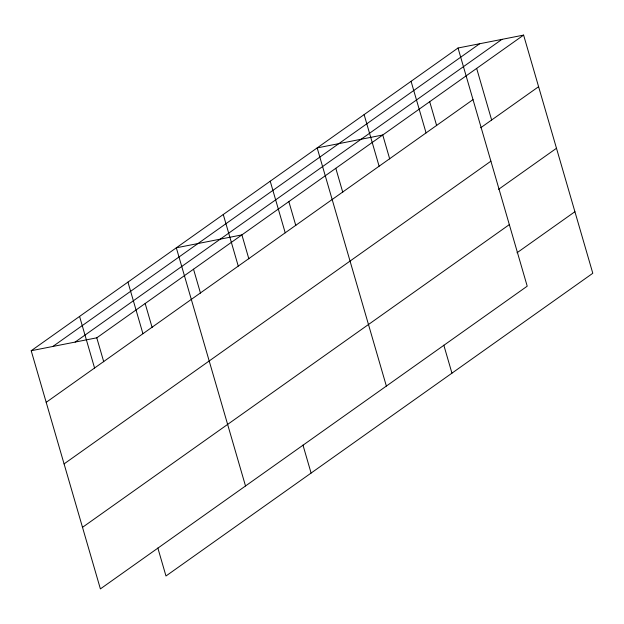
<?xml version="1.0" encoding="UTF-8"?>
<svg xmlns="http://www.w3.org/2000/svg" width="624" height="624" viewBox="0 0 624 624"><rect width="100%" height="100%" fill="white"/><g stroke="black" fill="none" stroke-linecap="round" stroke-linejoin="round"><path stroke-width="0.94" d="M458.024 48.009L527.218 286.182L100.394 588.9L31.2 350.727L458.024 48.009L523.606 35.1L592.8 273.273L165.976 575.991L157.849 548.005M52.845 346.468L479.669 43.75M75.137 342.077L501.961 39.359M31.2 350.727L96.782 337.818L523.606 35.1M46.192 402.324L473.015 99.614M480.691 127.772L538.598 86.705M64.077 463.897L490.901 161.179M498.576 189.337L556.483 148.27M82.508 527.327L509.332 224.617M517.007 252.775L574.915 211.708M476.658 68.398L491.642 120.003M429.702 101.696L436.667 125.658M411.076 81.315L426.067 132.912M389.711 158.956L382.754 134.995L317.171 147.911L386.365 386.077M443.82 345.181L451.948 373.168M364.12 114.613L379.111 166.21M335.806 168.293L342.763 192.254M288.85 201.591L295.815 225.553M270.223 181.21L285.215 232.807M248.859 258.851L241.901 234.889L176.319 247.806L245.513 485.979M302.968 445.076L311.095 473.062M223.267 214.508L238.259 266.105M193.526 269.201L200.491 293.155M145.158 303.506L152.116 327.467M127.943 282.11L142.935 333.715M96.782 337.818L103.74 361.772M79.576 316.423L94.567 368.02"/></g></svg>
